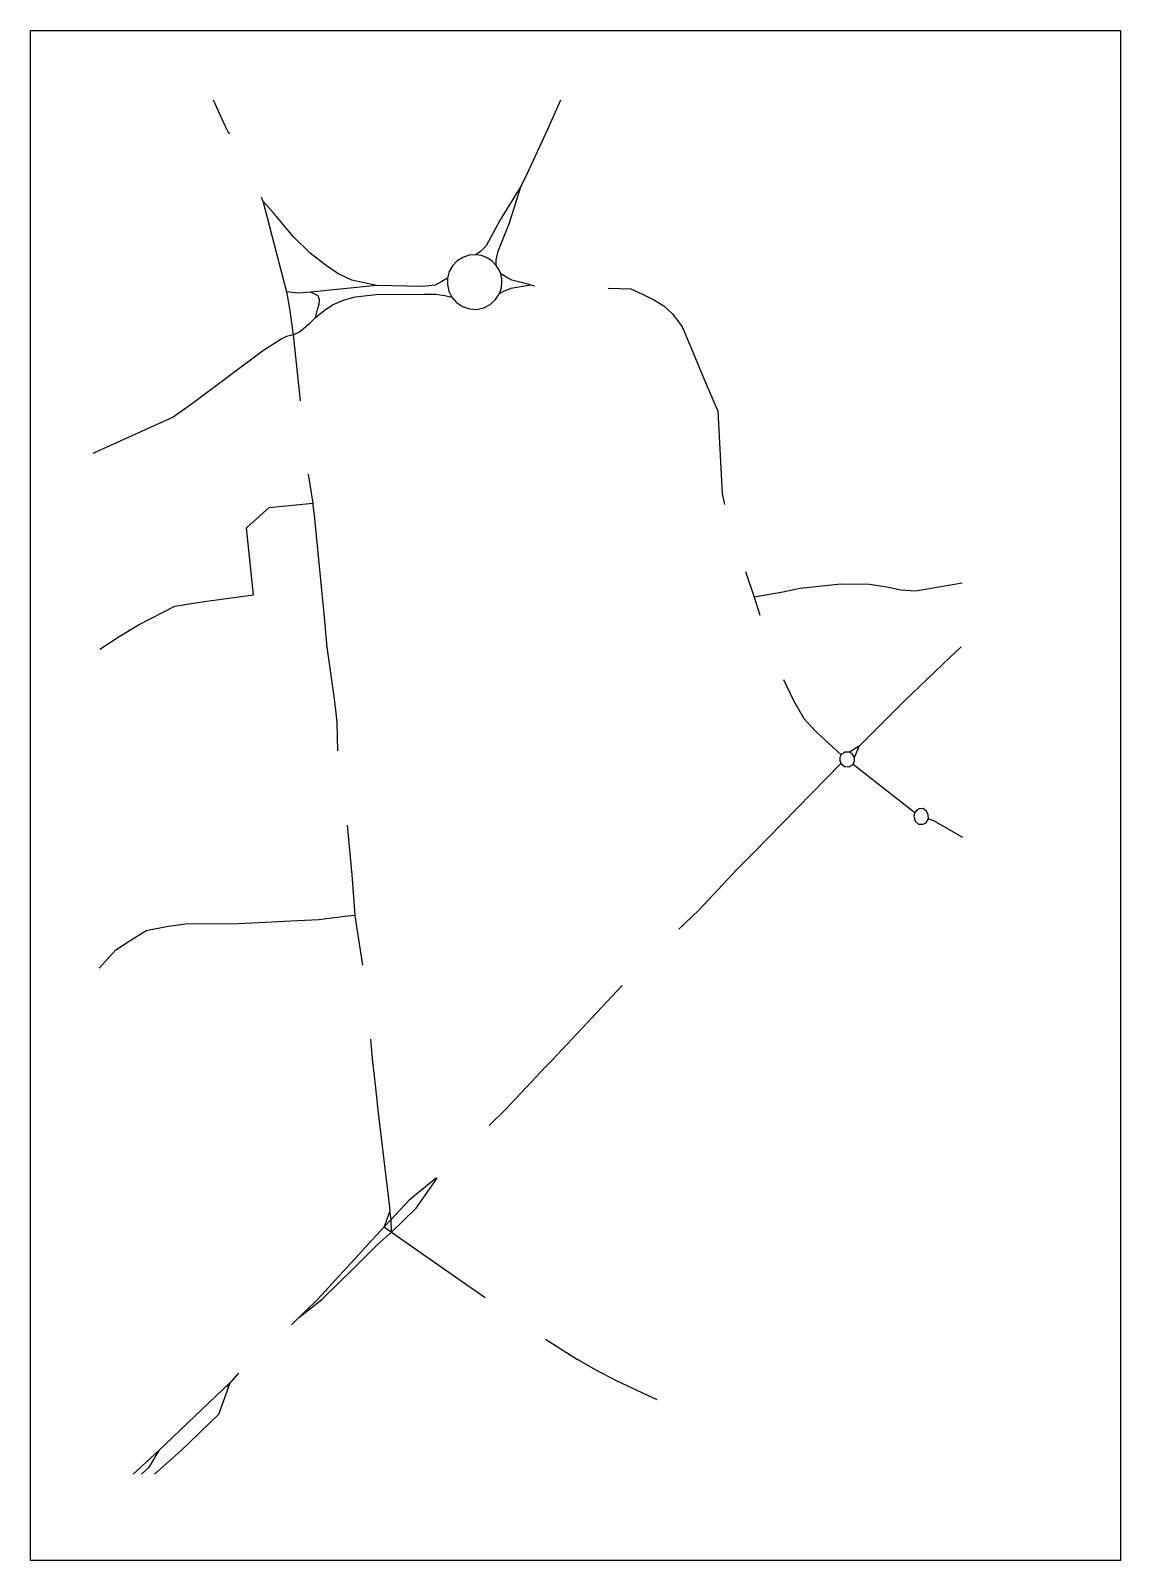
# Model space of a CAD drawing. Extents: x -26 to 365, y -36 to 514.
import ezdxf

# ---------------------------------------------------------------- set-up
doc = ezdxf.new("R2010")
doc.units = 0
doc.layers.add('Fond', color=7, linetype='CONTINUOUS')
doc.layers.add('Routes', color=7, linetype='CONTINUOUS')

msp = doc.modelspace()

# ---------------------------------------------------------------- linework, layer by layer
at = {"layer": 'Fond', "color": 7}
msp.add_lwpolyline([(-26.350915, 514.415707), (365.475773, 514.415707), (365.475773, -35.516421), (-26.350915, -35.516421), (-26.350915, 514.415707)], close=True, dxfattribs=at)
at = {"layer": 'Routes', "color": 2}
for points in [[(45.163559, 477.640871), (45.059375, 477.290625), (43.546875, 480.15), (39.4625, 489.359375)], [(164.193752, 489.359375), (159.506248, 478.803125), (152.012504, 462.796875), (149.981248, 458.575), (142.518752, 446.33125), (137.421872, 437.059375), (135.368752, 435.00625), (133.678128, 433.85625)], [(141.081248, 430.025), (141.068768, 432.0625), (141.793768, 435.125), (145.88752, 445.3), (149.981264, 458.575)], [(57.19375, 453.278125), (56.62048, 454.440608)], [(57.19375, 453.278125), (64.321875, 425.596875), (65.621875, 420.55), (66.715625, 414.5125), (68, 405.034375)], [(98.075, 422.759375), (89.106248, 424.75), (84.384376, 426.98125), (80.496872, 429.515625), (74.225, 434.4375), (68.078125, 440.4), (60.88125, 448.971875), (57.19375, 453.278125)], [(142.240624, 419.953125), (142.831248, 421.6375), (143.103128, 423.403125), (143.053128, 425.190625), (142.684376, 426.934375), (142.021872, 428.55), (141.081248, 430.025), (139.596872, 431.571875), (137.806248, 432.7625), (135.803128, 433.5375), (133.678128, 433.85625), (131.290624, 433.6625), (129.018752, 432.890625), (127.006248, 431.6), (125.359376, 429.859375), (124.184376, 427.775), (123.55, 425.465625), (123.4844, 423.090625), (123.996896, 420.76875), (125.046896, 418.6375), (126.7594, 416.65625), (128.9344, 415.19375), (131.415648, 414.3625), (134.031272, 414.209375), (136.593776, 414.75625), (138.921896, 415.9625), (140.850024, 417.734375), (142.240648, 419.953125)], [(123.55, 425.465625), (121.556248, 424.184375), (119.075, 422.9625), (114.568752, 422.425), (98.075, 422.759375)], [(153.356248, 423.0375), (146.703128, 424.7375), (144.503128, 425.86875), (142.684376, 426.934375)], [(76.04375, 411.33125), (76.75625, 414.1125), (77.4375, 416.015625), (77.534375, 417.6875), (77.0625, 419.115625), (74.325, 420.353125), (69.884375, 420.003125), (65.621875, 420.55)], [(68, 405.034375), (70.36875, 406.115625), (74.08125, 409.246875), (76.04375, 411.33125), (79.178125, 413.828125), (82.190624, 415.815625), (86.121872, 417.496875), (90.331248, 418.715625), (97.9, 419.528125), (115.109376, 419.665625), (119.390624, 419.656249), (122.593752, 419.209374), (125.046872, 418.637499)], [(98.075, 422.759375), (74.325, 420.353125)], [(142.240624, 419.953125), (144.081248, 420.91875), (146.231248, 421.75625), (146.306208, 421.865625), (153.356208, 423.0375)], [(153.356248, 423.0375), (154.951528, 422.671282)], [(181.303472, 421.777264), (189.506248, 421.53125), (193.634376, 419.615625), (197.968752, 417.471875), (201.3, 415.440625), (204.4, 412.571875), (207.909376, 407.884375), (210.046872, 402.909376), (215.940624, 388.7), (220.728128, 377.568752), (222.353128, 347.981248), (223.152808, 344.081168)], [(68, 405.034375), (65.640625, 404.412504), (63.934375, 403.668752), (57.0125, 399.196872), (31.840625, 380.325), (24.875, 375.478128), (-3.91875, 362.371872)], [(68, 405.034375), (70.599842, 381.323456)], [(73.435285, 354.994344), (75.1, 344.496872), (75.156248, 343.909376)], [(75.15625, 343.909376), (75.74375, 339.084376), (79.13125, 304.753128), (80.15, 292.762496), (82.703128, 275.003128), (83.287504, 270.196872), (83.759376, 265.521872), (84.032752, 255.468168)], [(230.658344, 319.930464), (233.775, 310.771872)], [(233.775, 310.771872), (235.874568, 304.266688)], [(271.534376, 257.175), (287.728128, 273.418752), (304.278128, 289.143752), (308.221872, 292.890624)], [(244.365624, 281.15), (247.940624, 273.625)], [(247.940624, 273.625), (251.678128, 267.181248), (255.946872, 262.443752), (265.087504, 254.021872)], [(268.059376, 254.987496), (266.421872, 254.981096), (265.087504, 254.02172), (264.634376, 253.0686), (264.578136, 252.012344), (264.934384, 251.012344), (266.228136, 249.899848), (267.931256, 249.777976), (269.36876, 250.706096), (269.909384, 251.849848), (269.868744, 253.115472), (269.20312, 254.284224), (268.059368, 254.987344)], [(271.534376, 257.175), (268.059376, 254.987496)], [(269.868752, 253.115624), (271.534376, 257.175)], [(206.758248, 191.45308), (213.865624, 198.278128), (227.571872, 212.803128), (233.675, 218.903128), (264.934376, 251.012496)], [(269.368752, 250.706248), (291.596872, 233.35)], [(291.596872, 233.35), (291.256248, 232.046872), (291.737504, 230.256248), (292.918752, 229.181248), (294.515624, 229.115648), (295.615624, 229.665648), (296.434376, 231.096896)], [(296.434376, 231.096872), (296.381256, 232.5), (295.81876, 233.840624), (294.54376, 234.718752), (293.150008, 234.665632), (292.256256, 234.206256), (291.59688, 233.350008)], [(296.434376, 231.096872), (298.312504, 230.418752), (308.718752, 224.531248)], [(87.469824, 228.830832), (89.206248, 210.925), (90.278128, 196.465624)], [(90.278128, 196.465624), (90.703128, 193.05), (92.964224, 178.513384)], [(160.993752, 144.2), (162.984376, 146.240624), (186.323864, 171.190136)], [(95.849352, 151.851496), (96.590624, 143.759376), (97.596872, 134.406248), (98.465624, 126.312496), (102.693752, 91.521872), (102.862504, 90.118752), (100.793752, 84.434376)], [(138.562368, 120.8144), (144.353128, 126.543752), (159.028128, 142.112496), (160.993752, 144.2)], [(119.555272, 101.990888), (109.775, 94.040624), (103.268752, 87.081248)], [(103.453128, 82.534376), (112.243752, 91.134376), (119.77008, 101.847672)], [(103.453128, 82.534376), (103.268752, 87.081248), (102.862504, 90.118752)], [(100.793752, 84.434376), (76.815625, 58.256248)], [(78.40625, 58.275), (89.881248, 69.525), (98.312504, 77.903128), (103.453128, 82.534376)], [(103.268752, 87.081248), (100.793752, 84.434376)], [(76.815625, 58.256248), (67.476738, 49.139288)], [(69.97575, 51.638472), (78.40625, 58.275)], [(45.248817, 28.278984), (19.734375, 4.018752), (10.575, -4.559376)], [(18.178125, -4.559376), (18.249997, -4.487536), (27.815622, 3.97184), (41.387497, 17.07184), (45.355055, 28.347384)], [(48.429609, 31.810696), (44.103125, 26.846872)], [(19.734375, 4.018752), (16.06875, -2.193752), (13.50625, -4.559376)]]:
    msp.add_lwpolyline(points, dxfattribs=at)
at = {"layer": 'Routes', "color": 1}
for points in [[(-1.4625, 292.103128), (5.521875, 296.581248), (12.45, 300.812496), (25.540625, 307.546872), (33.675, 308.828128), (37.796875, 309.478128), (53.775, 311.618752), (51.33125, 335.718752), (59.4125, 342.981248), (75.1, 344.496872)], [(308.612504, 315.775), (291.787504, 312.931248), (286.590624, 313.271872), (281.546872, 314.3), (275.281248, 315.321872), (264.975, 315.459376), (250.337504, 313.803128), (244.062504, 312.509376), (233.775, 310.771872)], [(-1.73125, 177.415624), (4.315625, 183.987496), (9.15, 187.134376), (15.159375, 190.9), (23.1375, 192.490624), (29.40625, 193.312496)], [(29.40625, 193.312496), (48.325, 193.45), (58.05, 193.903128), (67.1875, 194.387496)], [(67.1875, 194.387496), (77.25625, 194.918752), (86.634376, 196.034376), (90.278128, 196.465624)], [(100.793752, 84.434376), (103.453128, 82.534376), (126.384376, 66.375), (137.059656, 59.008504)], [(158.835952, 43.967208), (170.318632, 36.752216)], [(167.078128, 38.575), (176.615624, 33.140624), (184.406248, 29.059376), (198.787504, 22.334376)]]:
    msp.add_lwpolyline(points, dxfattribs=at)

doc.saveas('drawing.dxf')
